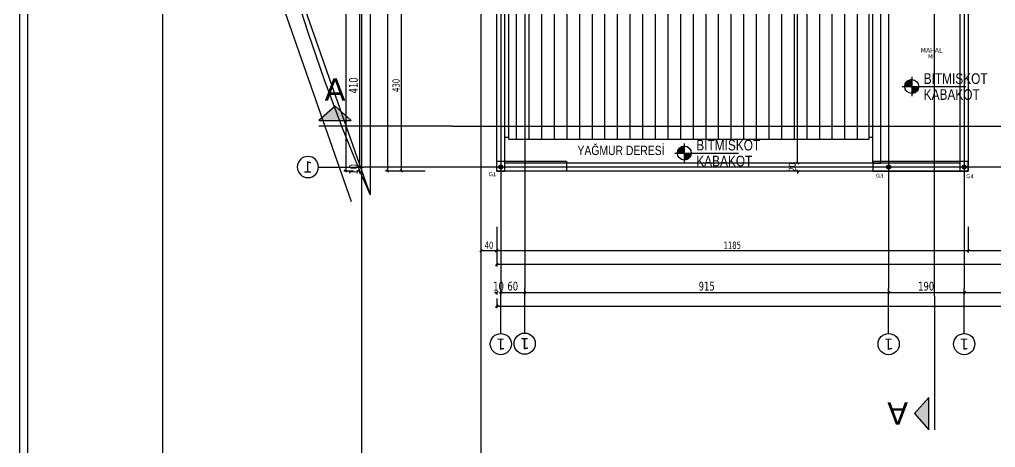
# Model space of a CAD drawing. Header units: millimetres. Extents: x 43168.9 to 43194.6, y -25545.1 to -25543.4.
# Drawn here: x 43179.5519 to 43180.0426, y -25544.6899 to -25544.4748 of the extents above; entities that cross this region are included whole.
import ezdxf
from ezdxf.enums import TextEntityAlignment as Align

# ---------------------------------------------------------------- set-up
doc = ezdxf.new("R2010")
doc.units = ezdxf.units.MM
doc.header["$LTSCALE"] = 200
for name, pattern in [('DASHDOT', [1, 0.5, -0.25, 0, -0.25]), ('DASHDOT2', [0.5, 0.25, -0.125, 0, -0.125]), ('HIDDEN2', [0.1875, 0.125, -0.0625])]:
    doc.linetypes.add(name, pattern=pattern)
for name, color, linetype in [('aks_sgh', 5, 'DASHDOT2'), ('arsasiniri_sgh', 10, 'Continuous'), ('gor-1_sgh', 232, 'Continuous'), ('gor-2_sgh', 161, 'Continuous'), ('gor-4_sgh', 17, 'Continuous'), ('izd-alt_sgh', 8, 'HIDDEN2'), ('kesitcizgisi_sgh', 22, 'Continuous'), ('olcuaks_sgh', 41, 'Continuous'), ('olcudis_sgh', 185, 'Continuous'), ('olcuic_sgh', 183, 'Continuous'), ('pafta_sgh', 11, 'Continuous'), ('yapi-yaklasma_sgh', 41, 'DASHDOT'), ('yazi-mahal_sgh', 12, 'Continuous')]:
    doc.layers.add(name, color=color, linetype=linetype)
doc.styles.add('1-200', font='arial.ttf', dxfattribs={"height": 60})
doc.styles.add('dim', font='VERDANA.TTF', dxfattribs={"width": 0.7})
doc.styles.add('text1', font='VERDANA.TTF')
doc.styles.add('text2', font='arial.ttf')

msp = doc.modelspace()

# ---------------------------------------------------------------- hatches: boundary and pattern name
for points in [[(43179.70243, -25544.52557), (43179.71867, -25544.52557), (43179.71055, -25544.51829)], [(43180.00908, -25544.68099), (43180.00908, -25544.66475), (43180.0018, -25544.67287)]]:
    msp.add_hatch(color=256).paths.add_polyline_path(points)
h = msp.add_hatch(color=256)
edge = h.paths.add_edge_path()
edge.add_arc((43179.79388, -25544.54892), 0.001, 0, 360)
edge = h.paths.add_edge_path(flags=16)
edge.add_arc((43179.79388, -25544.54892), 0.00075, 0, 360)
h = msp.add_hatch(color=256)
edge = h.paths.add_edge_path()
edge.add_arc((43179.98888, -25544.54892), 0.001, 0, 360)
edge = h.paths.add_edge_path(flags=16)
edge.add_arc((43179.98888, -25544.54892), 0.00075, 0, 360)
h = msp.add_hatch(color=256)
edge = h.paths.add_edge_path()
edge.add_arc((43180.02688, -25544.54892), 0.001, 0, 360)
edge = h.paths.add_edge_path(flags=16)
edge.add_arc((43180.02688, -25544.54892), 0.00075, 0, 360)

# ---------------------------------------------------------------- linework, layer by layer
for p, q in [((43179.99699, -25544.50836), (43180.00038, -25544.50497)), ((43179.99701, -25544.50804), (43180.00006, -25544.50499)), ((43179.99708, -25544.50767), (43179.9997, -25544.50505)), ((43180.00048, -25544.50618), (43179.99943, -25544.50513)), ((43180.00048, -25544.50588), (43179.99966, -25544.50506)), ((43180.00048, -25544.50559), (43179.99991, -25544.50502)), ((43180.00048, -25544.50529), (43180.00017, -25544.50498)), ((43180.00048, -25544.50499), (43180.00046, -25544.50496)), ((43179.99707, -25544.50846), (43179.99699, -25544.50838)), ((43179.99737, -25544.50846), (43179.99701, -25544.5081)), ((43179.99767, -25544.50846), (43179.99704, -25544.50784)), ((43179.99797, -25544.50846), (43179.9971, -25544.5076)), ((43179.99827, -25544.50846), (43179.99716, -25544.50735)), ((43179.99719, -25544.50846), (43180.00048, -25544.50517)), ((43179.99721, -25544.50725), (43179.99927, -25544.50518)), ((43179.99857, -25544.50846), (43179.99725, -25544.50715)), ((43179.99887, -25544.50846), (43179.99734, -25544.50694)), ((43179.99917, -25544.50846), (43179.99744, -25544.50674)), ((43179.99748, -25544.50668), (43179.99869, -25544.50546)), ((43179.99749, -25544.50846), (43180.00048, -25544.50547)), ((43179.99947, -25544.50846), (43179.99755, -25544.50655)), ((43179.99977, -25544.50846), (43179.99768, -25544.50638)), ((43179.99779, -25544.50846), (43180.00048, -25544.50577)), ((43180.00006, -25544.50846), (43179.99781, -25544.50621)), ((43180.00036, -25544.50846), (43179.99795, -25544.50605)), ((43179.99808, -25544.50846), (43180.00048, -25544.50607)), ((43180.00048, -25544.50828), (43179.9981, -25544.5059)), ((43180.00048, -25544.50798), (43179.99826, -25544.50576)), ((43179.99838, -25544.50846), (43180.00048, -25544.50637)), ((43180.00048, -25544.50768), (43179.99843, -25544.50563)), ((43180.00048, -25544.50738), (43179.99861, -25544.50551)), ((43179.99868, -25544.50846), (43180.00048, -25544.50667)), ((43180.00048, -25544.50708), (43179.99879, -25544.5054)), ((43179.99898, -25544.50846), (43180.00048, -25544.50697)), ((43180.00048, -25544.50678), (43179.999, -25544.5053)), ((43180.00048, -25544.50648), (43179.99921, -25544.50521)), ((43179.99928, -25544.50846), (43180.00048, -25544.50727)), ((43179.99958, -25544.50846), (43180.00048, -25544.50757)), ((43179.99988, -25544.50846), (43180.00048, -25544.50787)), ((43180.00018, -25544.50846), (43180.00048, -25544.50816)), ((43180.00048, -25544.50876), (43180.00078, -25544.50846)), ((43180.00048, -25544.50906), (43180.00108, -25544.50846)), ((43180.00048, -25544.50936), (43180.00138, -25544.50846)), ((43180.00048, -25544.50966), (43180.00168, -25544.50846)), ((43180.00048, -25544.50996), (43180.00198, -25544.50846)), ((43180.00048, -25544.51026), (43180.00228, -25544.50846)), ((43180.00048, -25544.51056), (43180.00257, -25544.50846)), ((43180.00048, -25544.51086), (43180.00287, -25544.50846)), ((43180.00048, -25544.51116), (43180.00317, -25544.50846)), ((43180.00048, -25544.51146), (43180.00347, -25544.50846)), ((43180.00048, -25544.51176), (43180.00377, -25544.50846)), ((43180.00289, -25544.51099), (43180.00048, -25544.50858)), ((43180.00273, -25544.51113), (43180.00048, -25544.50888)), ((43180.00257, -25544.51127), (43180.00048, -25544.50918)), ((43180.00239, -25544.51139), (43180.00048, -25544.50948)), ((43180.00221, -25544.5115), (43180.00048, -25544.50978)), ((43180.00058, -25544.51196), (43180.00397, -25544.50856)), ((43180.00304, -25544.51084), (43180.00066, -25544.50846)), ((43180.0009, -25544.51193), (43180.00395, -25544.50889)), ((43180.00318, -25544.51068), (43180.00096, -25544.50846)), ((43180.00331, -25544.51051), (43180.00126, -25544.50846)), ((43180.00127, -25544.51186), (43180.00389, -25544.50924)), ((43180.00343, -25544.51033), (43180.00156, -25544.50846)), ((43180.0017, -25544.51174), (43180.00376, -25544.50967)), ((43180.00355, -25544.51015), (43180.00186, -25544.50846)), ((43180.00364, -25544.50994), (43180.00216, -25544.50846)), ((43180.00373, -25544.50974), (43180.00246, -25544.50846)), ((43180.00381, -25544.50952), (43180.00276, -25544.50846)), ((43180.00388, -25544.50928), (43180.00306, -25544.50846)), ((43180.00393, -25544.50903), (43180.00336, -25544.50846)), ((43180.00396, -25544.50877), (43180.00366, -25544.50846)), ((43180.00398, -25544.50849), (43180.00396, -25544.50846)), ((43180.00201, -25544.5116), (43180.00048, -25544.51008)), ((43180.0018, -25544.51169), (43180.00048, -25544.51038)), ((43180.00159, -25544.51178), (43180.00048, -25544.51067)), ((43180.00135, -25544.51184), (43180.00048, -25544.51097)), ((43180.00111, -25544.5119), (43180.00048, -25544.51127)), ((43180.00084, -25544.51194), (43180.00048, -25544.51157)), ((43180.00056, -25544.51196), (43180.00048, -25544.51187)), ((43180.00227, -25544.51147), (43180.00348, -25544.51025)), ((43179.71055, -25544.51829), (43179.70243, -25544.52557)), ((43179.71867, -25544.52557), (43179.71055, -25544.51829)), ((43179.70243, -25544.52557), (43179.71867, -25544.52557)), ((43179.88264, -25544.54179), (43179.88603, -25544.5384)), ((43179.88266, -25544.54147), (43179.88571, -25544.53842)), ((43179.88273, -25544.5411), (43179.88535, -25544.53848)), ((43179.88284, -25544.54189), (43179.88613, -25544.5386)), ((43179.88286, -25544.54067), (43179.88493, -25544.53861)), ((43179.88313, -25544.5401), (43179.88434, -25544.53889)), ((43179.88314, -25544.54189), (43179.88613, -25544.5389)), ((43179.88344, -25544.54189), (43179.88613, -25544.5392)), ((43179.88602, -25544.54189), (43179.8836, -25544.53948)), ((43179.88374, -25544.54189), (43179.88613, -25544.5395)), ((43179.88613, -25544.54171), (43179.88376, -25544.53933)), ((43179.88613, -25544.54141), (43179.88391, -25544.53919)), ((43179.88613, -25544.54111), (43179.88408, -25544.53906)), ((43179.88613, -25544.54081), (43179.88426, -25544.53894)), ((43179.88613, -25544.54051), (43179.88445, -25544.53882)), ((43179.88613, -25544.54021), (43179.88465, -25544.53873)), ((43179.88613, -25544.53991), (43179.88486, -25544.53864)), ((43179.88613, -25544.53961), (43179.88508, -25544.53856)), ((43179.88613, -25544.53931), (43179.88531, -25544.53849)), ((43179.88613, -25544.53901), (43179.88556, -25544.53845)), ((43179.88613, -25544.53871), (43179.88582, -25544.53841)), ((43179.88613, -25544.53841), (43179.88611, -25544.53839)), ((43179.88272, -25544.54189), (43179.88264, -25544.54181)), ((43179.88302, -25544.54189), (43179.88266, -25544.54153)), ((43179.88332, -25544.54189), (43179.88269, -25544.54126)), ((43179.88362, -25544.54189), (43179.88275, -25544.54102)), ((43179.88392, -25544.54189), (43179.88281, -25544.54078)), ((43179.88422, -25544.54189), (43179.8829, -25544.54057)), ((43179.88452, -25544.54189), (43179.88299, -25544.54036)), ((43179.88482, -25544.54189), (43179.88309, -25544.54016)), ((43179.88512, -25544.54189), (43179.88321, -25544.53998)), ((43179.88542, -25544.54189), (43179.88333, -25544.5398)), ((43179.88572, -25544.54189), (43179.88346, -25544.53964)), ((43179.88403, -25544.54189), (43179.88613, -25544.5398)), ((43179.88433, -25544.54189), (43179.88613, -25544.5401)), ((43179.88463, -25544.54189), (43179.88613, -25544.54039)), ((43179.88493, -25544.54189), (43179.88613, -25544.54069)), ((43179.88523, -25544.54189), (43179.88613, -25544.54099)), ((43179.88553, -25544.54189), (43179.88613, -25544.54129)), ((43179.88583, -25544.54189), (43179.88613, -25544.54159)), ((43179.88613, -25544.54219), (43179.88643, -25544.54189)), ((43179.88613, -25544.54249), (43179.88673, -25544.54189)), ((43179.88613, -25544.54279), (43179.88703, -25544.54189)), ((43179.88613, -25544.54309), (43179.88733, -25544.54189)), ((43179.88613, -25544.54339), (43179.88763, -25544.54189)), ((43179.88613, -25544.54369), (43179.88793, -25544.54189)), ((43179.88613, -25544.54399), (43179.88823, -25544.54189)), ((43179.88613, -25544.54429), (43179.88852, -25544.54189)), ((43179.88613, -25544.54459), (43179.88882, -25544.54189)), ((43179.88613, -25544.54488), (43179.88912, -25544.54189)), ((43179.88613, -25544.54518), (43179.88942, -25544.54189)), ((43179.88855, -25544.54442), (43179.88613, -25544.54201)), ((43179.88838, -25544.54456), (43179.88613, -25544.54231)), ((43179.88822, -25544.54469), (43179.88613, -25544.54261)), ((43179.88804, -25544.54482), (43179.88613, -25544.5429)), ((43179.88786, -25544.54493), (43179.88613, -25544.5432)), ((43179.88766, -25544.54503), (43179.88613, -25544.5435)), ((43179.88745, -25544.54512), (43179.88613, -25544.5438)), ((43179.88724, -25544.54521), (43179.88613, -25544.5441)), ((43179.887, -25544.54527), (43179.88613, -25544.5444)), ((43179.88623, -25544.54538), (43179.88963, -25544.54199)), ((43179.88869, -25544.54427), (43179.88631, -25544.54189)), ((43179.88655, -25544.54536), (43179.8896, -25544.54231)), ((43179.88883, -25544.54411), (43179.88661, -25544.54189)), ((43179.88896, -25544.54394), (43179.88691, -25544.54189)), ((43179.88693, -25544.54529), (43179.88954, -25544.54267)), ((43179.88908, -25544.54376), (43179.88721, -25544.54189)), ((43179.88735, -25544.54516), (43179.88942, -25544.5431)), ((43179.8892, -25544.54358), (43179.88751, -25544.54189)), ((43179.88929, -25544.54337), (43179.88781, -25544.54189)), ((43179.88792, -25544.54489), (43179.88913, -25544.54368)), ((43179.88938, -25544.54317), (43179.88811, -25544.54189)), ((43179.88946, -25544.54294), (43179.88841, -25544.54189)), ((43179.88953, -25544.54271), (43179.88871, -25544.54189)), ((43179.88958, -25544.54246), (43179.88901, -25544.54189)), ((43179.88962, -25544.5422), (43179.88931, -25544.54189)), ((43179.88963, -25544.54191), (43179.88961, -25544.54189)), ((43179.7022, -25544.54892), (43179.72488, -25544.54892)), ((43179.88676, -25544.54533), (43179.88613, -25544.5447)), ((43179.88649, -25544.54536), (43179.88613, -25544.545)), ((43179.88622, -25544.54538), (43179.88613, -25544.5453)), ((43179.79388, -25544.6326), (43179.79388, -25544.60992)), ((43179.80588, -25544.63238), (43179.80588, -25544.6097)), ((43179.98888, -25544.6326), (43179.98888, -25544.60992)), ((43180.02688, -25544.6326), (43180.02688, -25544.60992)), ((43180.00908, -25544.66475), (43180.0018, -25544.67287)), ((43180.00908, -25544.68099), (43180.00908, -25544.66475)), ((43180.0018, -25544.67287), (43180.00908, -25544.68099))]:
    msp.add_line(p, q)
at = {"color": 0}
for p, q in [((43180.00048, -25544.50363), (43180.00048, -25544.5133)), ((43179.99565, -25544.50846), (43180.02765, -25544.50846)), ((43179.88613, -25544.53706), (43179.88613, -25544.54672)), ((43179.8813, -25544.54189), (43179.9133, -25544.54189))]:
    msp.add_line(p, q, dxfattribs=at)
at = {"linetype": 'DASHDOT'}
for p, q in [((43179.76963, -25544.52837), (43179.70243, -25544.52837)), ((43180.01188, -25544.61379), (43180.01188, -25544.68099))]:
    msp.add_line(p, q, dxfattribs=at)
at = {"color": 0, "linetype": 'ByBlock', "lineweight": -2}
for p, q in [((43179.72228, -25544.54832), (43179.72348, -25544.54952)), ((43179.72228, -25544.54832), (43179.72348, -25544.54952)), ((43179.79408, -25544.54872), (43179.79368, -25544.54872)), ((43179.79368, -25544.54872), (43179.79368, -25544.54912)), ((43179.79368, -25544.54912), (43179.79408, -25544.54912)), ((43179.79395, -25544.54885), (43179.79381, -25544.54899)), ((43179.79395, -25544.54899), (43179.79381, -25544.54885)), ((43179.79408, -25544.54912), (43179.79408, -25544.54872)), ((43179.94249, -25544.54632), (43179.94369, -25544.54752)), ((43179.94249, -25544.54632), (43179.94369, -25544.54752)), ((43179.98908, -25544.54872), (43179.98868, -25544.54872)), ((43179.98868, -25544.54872), (43179.98868, -25544.54912)), ((43179.98868, -25544.54912), (43179.98908, -25544.54912)), ((43179.98895, -25544.54885), (43179.98881, -25544.54899)), ((43179.98895, -25544.54899), (43179.98881, -25544.54885)), ((43179.98908, -25544.54912), (43179.98908, -25544.54872)), ((43180.02708, -25544.54872), (43180.02668, -25544.54872)), ((43180.02668, -25544.54872), (43180.02668, -25544.54912)), ((43180.02668, -25544.54912), (43180.02708, -25544.54912)), ((43180.02695, -25544.54885), (43180.02681, -25544.54899)), ((43180.02695, -25544.54899), (43180.02681, -25544.54885)), ((43180.02708, -25544.54912), (43180.02708, -25544.54872)), ((43179.71528, -25544.55032), (43179.71648, -25544.55152)), ((43179.72348, -25544.55152), (43179.72228, -25544.55032)), ((43179.73628, -25544.55032), (43179.73748, -25544.55152)), ((43179.74328, -25544.55032), (43179.74448, -25544.55152)), ((43179.94369, -25544.55152), (43179.94249, -25544.55032)), ((43179.78448, -25544.59032), (43179.78328, -25544.59152)), ((43179.79128, -25544.59152), (43179.79248, -25544.59032)), ((43179.79248, -25544.59032), (43179.79128, -25544.59152)), ((43180.02828, -25544.59152), (43180.02948, -25544.59032)), ((43180.02948, -25544.59032), (43180.02828, -25544.59152)), ((43179.79248, -25544.59732), (43179.79128, -25544.59852)), ((43179.79128, -25544.61252), (43179.79248, -25544.61132)), ((43179.79448, -25544.61132), (43179.79328, -25544.61252)), ((43179.79448, -25544.61132), (43179.79328, -25544.61252)), ((43179.80528, -25544.61252), (43179.80648, -25544.61132)), ((43179.80648, -25544.61132), (43179.80528, -25544.61252)), ((43179.98828, -25544.61252), (43179.98948, -25544.61132)), ((43179.98948, -25544.61132), (43179.98828, -25544.61252)), ((43180.02628, -25544.61252), (43180.02748, -25544.61132)), ((43180.02748, -25544.61132), (43180.02628, -25544.61252)), ((43179.79248, -25544.61832), (43179.79128, -25544.61952))]:
    msp.add_line(p, q, dxfattribs=at)
at = {"color": 0}
for centre in [(43180.00048, -25544.50846), (43179.88613, -25544.54189)]:
    msp.add_circle(centre, 0.0035, dxfattribs=at)
at = {"color": 0, "linetype": 'Continuous', "lineweight": -2}
for centre, radius in [((43179.79388, -25544.54892), 0.001), ((43179.79388, -25544.54892), 0.00075), ((43179.98888, -25544.54892), 0.001), ((43179.98888, -25544.54892), 0.00075), ((43180.02688, -25544.54892), 0.001), ((43180.02688, -25544.54892), 0.00075)]:
    msp.add_circle(centre, radius, dxfattribs=at)
at = {"linetype": 'Continuous'}
for centre in [(43179.79388, -25544.63792), (43179.80588, -25544.6377), (43179.98888, -25544.63792), (43180.02688, -25544.63792)]:
    msp.add_circle(centre, 0.00532, dxfattribs=at)
at = {"linetype": 'Continuous', "extrusion": (0, 0, -1)}
msp.add_ellipse((43179.69688, -25544.54892), major_axis=(0.00376, 0.00376), ratio=1, start_param=3.926991, end_param=10.210176, dxfattribs=at)
at = {"layer": 'aks_sgh'}
for p, q in [((43179.79388, -25543.74092), (43179.79388, -25544.60992)), ((43179.80588, -25543.74092), (43179.80588, -25544.60992)), ((43179.98888, -25543.74092), (43179.98888, -25544.60992)), ((43180.02688, -25543.74092), (43180.02688, -25544.60992)), ((43180.52688, -25544.54892), (43179.72488, -25544.54892))]:
    msp.add_line(p, q, dxfattribs=at)
at = {"layer": 'arsasiniri_sgh', "color": 14}
msp.add_line((43179.624, -25544.89), (43179.624, -25543.58847), dxfattribs=at)
at = {"layer": 'gor-1_sgh'}
for p, q in [((43179.72814, -25543.79592), (43179.72814, -25544.56292)), ((43179.79188, -25544.55092), (43179.79188, -25544.17942)), ((43179.79588, -25544.55092), (43179.79588, -25544.17942)), ((43179.98088, -25544.54692), (43179.98088, -25544.46492)), ((43180.02888, -25544.46492), (43180.02888, -25544.55092)), ((43179.98488, -25544.54692), (43179.98488, -25544.46892)), ((43180.02488, -25544.55092), (43180.02488, -25544.46892)), ((43179.98088, -25544.54692), (43179.98488, -25544.54692)), ((43179.79188, -25544.55092), (43179.79588, -25544.55092)), ((43180.02888, -25544.55092), (43180.02488, -25544.55092))]:
    msp.add_line(p, q, dxfattribs=at)
msp.add_arc((43180.60734, -25544.17942), 0.9592, 156.43359, 203.56641, dxfattribs=at)
at = {"layer": 'gor-2_sgh'}
for p, q in [((43179.79788, -25544.53492), (43179.79788, -25544.17942)), ((43179.97888, -25544.46292), (43179.97888, -25544.53492)), ((43179.79588, -25544.53392), (43179.79788, -25544.53392)), ((43179.97888, -25544.53392), (43179.98088, -25544.53392)), ((43179.79788, -25544.53492), (43179.97888, -25544.53492)), ((43180.02488, -25544.54692), (43179.79588, -25544.54692)), ((43180.02488, -25544.55092), (43179.79588, -25544.55092))]:
    msp.add_line(p, q, dxfattribs=at)
at = {"layer": 'gor-4_sgh'}
for p, q in [((43179.8018, -25544.53492), (43179.8018, -25544.17942)), ((43179.80815, -25544.53492), (43179.80815, -25544.17942)), ((43179.8145, -25544.53492), (43179.8145, -25544.17942)), ((43179.82085, -25544.53492), (43179.82085, -25544.17942)), ((43179.8272, -25544.53492), (43179.8272, -25544.17942)), ((43179.83355, -25544.53492), (43179.83355, -25544.17942)), ((43179.8399, -25544.53492), (43179.8399, -25544.17942)), ((43179.84625, -25544.53492), (43179.84625, -25544.17942)), ((43179.8526, -25544.53492), (43179.8526, -25544.17942)), ((43179.85895, -25544.53492), (43179.85895, -25544.17942)), ((43179.8653, -25544.53492), (43179.8653, -25544.17942)), ((43179.87165, -25544.53492), (43179.87165, -25544.17942)), ((43179.878, -25544.53492), (43179.878, -25544.17942)), ((43179.88435, -25544.53492), (43179.88435, -25544.17942)), ((43179.8907, -25544.53492), (43179.8907, -25544.17942)), ((43179.89705, -25544.53492), (43179.89705, -25544.17942)), ((43179.9034, -25544.53492), (43179.9034, -25544.17942)), ((43179.90975, -25544.53492), (43179.90975, -25544.17942)), ((43179.9161, -25544.53492), (43179.9161, -25544.17942)), ((43179.92245, -25544.53492), (43179.92245, -25544.17942)), ((43179.9288, -25544.53492), (43179.9288, -25544.17942)), ((43179.93515, -25544.53492), (43179.93515, -25544.17942)), ((43179.9415, -25544.53492), (43179.9415, -25544.17942)), ((43179.94785, -25544.53492), (43179.94785, -25544.17942)), ((43179.9542, -25544.53492), (43179.9542, -25544.17942)), ((43179.96055, -25544.53492), (43179.96055, -25544.17942)), ((43179.9669, -25544.53492), (43179.9669, -25544.17942)), ((43179.97325, -25544.53492), (43179.97325, -25544.17942))]:
    msp.add_line(p, q, dxfattribs=at)
at = {"layer": 'izd-alt_sgh'}
for p, q in [((43179.59392, -25544.17942), (43179.72814, -25544.56292)), ((43179.58448, -25544.18272), (43179.7187, -25544.56622)), ((43179.79188, -25544.54592), (43179.82688, -25544.54592)), ((43179.79188, -25544.55092), (43179.79188, -25544.54592)), ((43179.82688, -25544.54592), (43179.82688, -25544.55092)), ((43179.98088, -25544.54592), (43180.02888, -25544.54592)), ((43179.98088, -25544.54592), (43179.98088, -25544.55092)), ((43180.02888, -25544.55092), (43180.02888, -25544.54592)), ((43179.82688, -25544.55092), (43179.79188, -25544.55092)), ((43179.98088, -25544.55092), (43180.02888, -25544.55092))]:
    msp.add_line(p, q, dxfattribs=at)
at = {"layer": 'kesitcizgisi_sgh', "linetype": 'DASHDOT'}
for p, q in [((43180.01188, -25544.61379), (43180.01188, -25543.80816)), ((43179.76963, -25544.52837), (43180.48213, -25544.52837))]:
    msp.add_line(p, q, dxfattribs=at)
at = {"layer": 'olcuaks_sgh'}
for p, q in [((43179.71588, -25543.83767), (43179.71588, -25544.55117)), ((43179.72288, -25544.46667), (43179.72288, -25544.54917)), ((43179.72288, -25544.54892), (43179.72188, -25544.54892)), ((43179.72288, -25544.54892), (43179.72188, -25544.54892)), ((43179.72288, -25544.54892), (43179.72288, -25544.54772)), ((43179.71988, -25544.55092), (43179.71488, -25544.55092)), ((43179.72288, -25544.55092), (43179.72188, -25544.55092)), ((43179.72288, -25544.55092), (43179.72288, -25544.55212)), ((43179.79188, -25544.61192), (43179.79068, -25544.61192)), ((43179.79188, -25544.61192), (43179.79188, -25544.61292)), ((43179.79363, -25544.61192), (43179.80613, -25544.61192)), ((43179.79388, -25544.61192), (43179.79388, -25544.61292)), ((43179.79388, -25544.61192), (43179.79508, -25544.61192)), ((43179.79388, -25544.61192), (43179.79388, -25544.61292)), ((43179.80563, -25544.61192), (43179.98913, -25544.61192)), ((43179.80588, -25544.61192), (43179.80588, -25544.61292)), ((43179.80588, -25544.61192), (43179.80588, -25544.61292)), ((43179.98863, -25544.61192), (43180.02713, -25544.61192)), ((43179.98888, -25544.61192), (43179.98888, -25544.61292)), ((43179.98888, -25544.61192), (43179.98888, -25544.61292)), ((43180.02663, -25544.61192), (43180.22513, -25544.61192)), ((43180.02688, -25544.61192), (43180.02688, -25544.61292)), ((43180.02688, -25544.61192), (43180.02688, -25544.61292)), ((43179.79188, -25544.61492), (43179.79188, -25544.61992)), ((43179.79163, -25544.61892), (43180.46013, -25544.61892))]:
    msp.add_line(p, q, dxfattribs=at)
at = {"layer": 'olcudis_sgh'}
for p, q in [((43179.73688, -25543.80367), (43179.73688, -25544.55117)), ((43179.74388, -25544.55117), (43179.74388, -25544.46467)), ((43179.74888, -25544.55092), (43179.73588, -25544.55092)), ((43179.75588, -25544.55092), (43179.74288, -25544.55092)), ((43179.78388, -25544.57892), (43179.78388, -25544.59192)), ((43179.79188, -25544.57892), (43179.79188, -25544.59192)), ((43179.79188, -25544.57892), (43179.79188, -25544.59192)), ((43180.02888, -25544.57892), (43180.02888, -25544.59192)), ((43180.02888, -25544.57892), (43180.02888, -25544.59192)), ((43179.79188, -25544.58592), (43179.79188, -25544.59892)), ((43179.78363, -25544.59092), (43179.79213, -25544.59092)), ((43179.79163, -25544.59092), (43180.02913, -25544.59092)), ((43180.02863, -25544.59092), (43180.22313, -25544.59092)), ((43180.46013, -25544.59792), (43179.79163, -25544.59792))]:
    msp.add_line(p, q, dxfattribs=at)
at = {"layer": 'olcuic_sgh'}
for p, q in [((43179.94309, -25544.54717), (43179.94309, -25544.04966)), ((43179.95509, -25544.54692), (43179.94209, -25544.54692)), ((43179.94352, -25544.54692), (43179.94209, -25544.54692)), ((43179.94309, -25544.54692), (43179.94309, -25544.54572)), ((43179.95509, -25544.55092), (43179.94209, -25544.55092)), ((43179.94309, -25544.55092), (43179.94309, -25544.55212))]:
    msp.add_line(p, q, dxfattribs=at)
at = {"layer": 'pafta_sgh'}
for p, q in [((43179.55188, -25543.526), (43179.55188, -25544.954)), ((43179.55588, -25543.53), (43179.55588, -25544.95))]:
    msp.add_line(p, q, dxfattribs=at)
at = {"layer": 'yapi-yaklasma_sgh'}
for p, q in [((43179.724, -25544.78759), (43179.724, -25543.79476)), ((43179.724, -25544.78759), (43179.724, -25543.79476)), ((43179.784, -25544.72615), (43179.784, -25543.79832)), ((43179.784, -25544.72615), (43179.784, -25543.79832))]:
    msp.add_line(p, q, dxfattribs=at)

# ---------------------------------------------------------------- texts
at = {"color": 7, "style": 'text1'}
for tag, text, p in [('MAHAL', '', (43180.01043, -25544.49022)), ('M²', 'm²', (43180.01043, -25544.4933))]:
    msp.add_attdef(tag, text=text, height=0.00225, dxfattribs=at).set_placement(p, align=Align.MIDDLE)
at = {"linetype": 'Continuous', "style": 'text1'}
msp.add_attdef('A', text='A', height=0.0112, dxfattribs=at).set_placement((43179.71055, -25544.50989), align=Align.MIDDLE)
at = {"color": 0, "style": 'text2', "width": 0.8}
for tag, p, s in [('BITMISKOT', (43180.00651, -25544.50713), '+0,10'), ('KABAKOT', (43180.00651, -25544.51513), '±0,00'), ('BITMISKOT', (43179.89216, -25544.54056), '+0,10'), ('KABAKOT', (43179.89216, -25544.54856), '±0,00')]:
    msp.add_attdef(tag, p, s, height=0.005333, dxfattribs=at)
at = {"linetype": 'Continuous', "style": 'text1', "text_generation_flag": 4}
msp.add_attdef('1', text='', height=0.0056, rotation=180, dxfattribs=at).set_placement((43179.69688, -25544.54892), align=Align.MIDDLE)
at = {"linetype": 'Continuous', "style": 'text1'}
for tag, text, height, p in [('1', '', 0.0056, (43179.79388, -25544.63792)), ('1', '', 0.0056, (43179.80588, -25544.6377)), ('1', '', 0.0056, (43179.98888, -25544.63792)), ('1', '', 0.0056, (43180.02688, -25544.63792)), ('A', 'A', 0.0112, (43179.9934, -25544.67287))]:
    msp.add_attdef(tag, text=text, height=height, rotation=180, dxfattribs=at).set_placement(p, align=Align.MIDDLE)
at = {"layer": 'aks_sgh', "style": '1-200'}
for s, p in [('G1', (43179.78776, -25544.5535)), ('G3', (43179.98244, -25544.55428)), ('G4', (43180.02789, -25544.55451))]:
    msp.add_text(s, height=0.002, rotation=0, dxfattribs=at).set_placement(p)
at = {"layer": 'olcuaks_sgh', "color": 2, "style": 'dim', "width": 0.7}
for s, p in [('410', (43179.72194, -25544.5119)), ('10', (43179.72194, -25544.55276))]:
    msp.add_text(s, height=0.0044, rotation=90, dxfattribs=at).set_placement(p)
for s, p in [('10', (43179.79004, -25544.61098)), ('60', (43179.79718, -25544.61098)), ('915', (43179.89337, -25544.61098)), ('190', (43180.00369, -25544.61098))]:
    msp.add_text(s, height=0.0044, dxfattribs=at).set_placement(p)
at = {"layer": 'olcudis_sgh', "color": 2, "style": 'dim', "width": 0.7}
msp.add_text('430', height=0.0036, rotation=90, dxfattribs=at).set_placement((43179.74297, -25544.51118))
for s, p in [('40', (43179.78572, -25544.59001)), ('1185', (43179.90586, -25544.59))]:
    msp.add_text(s, height=0.0036, dxfattribs=at).set_placement(p)
at = {"layer": 'olcuic_sgh', "color": 2, "style": 'dim', "width": 0.7}
msp.add_text('20', height=0.0036, rotation=90, dxfattribs=at).set_placement((43179.94218, -25544.55114))
at = {"layer": 'yazi-mahal_sgh', "color": 252, "style": 'text2', "width": 0.8}
msp.add_text('YAĞMUR DERESİ', height=0.0046667, dxfattribs=at).set_placement((43179.83243, -25544.54289))

doc.saveas('drawing.dxf')
